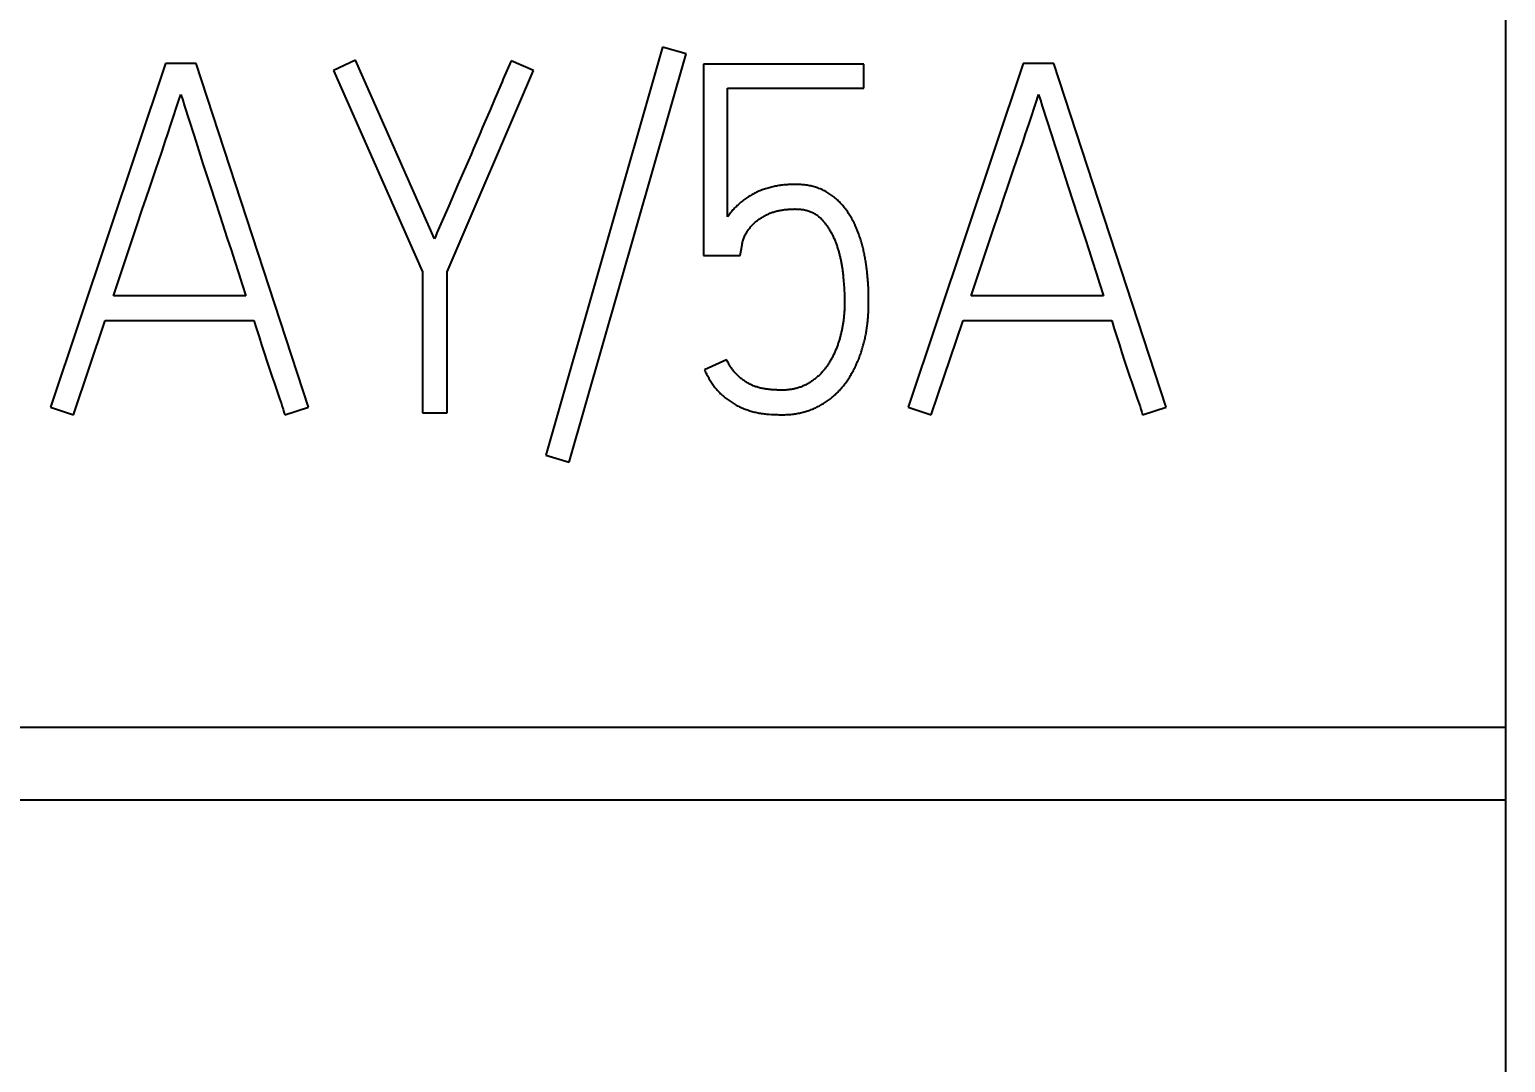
# Model space of a CAD drawing. Extents: x 0 to 420, y 0 to 297.
# Drawn here: x 139.52 to 146.31, y 165.96 to 170.71 of the extents above; entities that cross this region are included whole.
import ezdxf
from ezdxf.enums import TextEntityAlignment as Align

# ---------------------------------------------------------------- set-up
doc = ezdxf.new("R2010")
doc.units = 0
doc.header["$LTSCALE"] = 23.1
for name, color, linetype in [('10000_FRONT', 7, 'CONTINUOUS'), ('10100_DIM_FRONT', 7, 'CONTINUOUS'), ('10500_FRONT_LABELING', 7, 'CONTINUOUS')]:
    doc.layers.add(name, color=color, linetype=linetype)
doc.dimstyles.get("Standard").update_dxf_attribs({"dimtxt": 2.5, "dimasz": 2.5, "dimexe": 1.25, "dimexo": 0.625, "dimtad": 1, "dimcen": 2.5, "dimazin": 3, "dimtfac": 1, "dimtmove": 0, "dimatfit": 3})

# ---------------------------------------------------------------- blocks, each defined once
blk = doc.blocks.new('*D1')
at = {"layer": '10100_DIM_FRONT', "linetype": 'CONTINUOUS'}
for p, q in [((146.3081, 189.647), (146.3081, 124.8979)), ((102.8081, 149.198), (102.8081, 124.8979)), ((102.8081, 126.8979), (124.5581, 126.8979)), ((146.3081, 126.8979), (124.5581, 126.8979))]:
    blk.add_line(p, q, dxfattribs=at)
for points in [[(106.3081, 127.3979), (102.8081, 126.8979), (106.3081, 126.3979)], [(142.8081, 126.3979), (146.3081, 126.8979), (142.8081, 127.3979)]]:
    blk.add_solid(points, dxfattribs=at)
blk.add_text('43,5', height=3.5, dxfattribs=at).set_placement((120.5248, 127.7729), (130.2748, 127.7729), align=Align.FIT)

msp = doc.modelspace()

# ---------------------------------------------------------------- linework, layer by layer
at = {"layer": '10000_FRONT', "color": 7, "linetype": 'CONTINUOUS'}
for p, q in [((146.3081, 234.648), (146.3081, 144.648)), ((110.8081, 167.5005), (146.3081, 167.5005)), ((110.8081, 167.1675), (146.3081, 167.1675))]:
    msp.add_line(p, q, dxfattribs=at)
at = {"layer": '10500_FRONT_LABELING', "color": 7, "linetype": 'CONTINUOUS'}
for p, q in [((142.4341, 170.6256), (141.8964, 168.7505)), ((142.5425, 170.5946), (142.4341, 170.6256)), ((141.0225, 170.5657), (140.9207, 170.5191)), ((141.3853, 169.7446), (141.0225, 170.5657)), ((141.7371, 170.5635), (141.7016, 170.4801)), ((141.8411, 170.5191), (141.7371, 170.5635)), ((142.0048, 168.7194), (142.5425, 170.5946)), ((140.1486, 170.5502), (139.6198, 168.9724)), ((140.2902, 170.5502), (140.1486, 170.5502)), ((140.8057, 168.9724), (140.2902, 170.5502)), ((140.9207, 170.5191), (141.33, 169.5937)), ((141.4429, 169.5937), (141.8411, 170.5191)), ((142.6221, 170.548), (142.6221, 169.6692)), ((143.3589, 170.548), (142.6221, 170.548)), ((143.3589, 170.437), (143.3589, 170.548)), ((144.0912, 170.5502), (143.5624, 168.9724)), ((144.2328, 170.5502), (144.0912, 170.5502)), ((144.7483, 168.9724), (144.2328, 170.5502)), ((141.6898, 170.4523), (141.6601, 170.3828)), ((142.7328, 169.8467), (142.7328, 170.437)), ((142.7328, 170.437), (143.3589, 170.437)), ((140.2365, 170.3553), (140.2786, 170.2229)), ((141.6601, 170.3828), (141.6423, 170.3412)), ((144.1184, 170.2757), (144.1533, 170.3817)), ((144.1533, 170.3817), (144.162, 170.4081)), ((144.1791, 170.3553), (144.2212, 170.2229)), ((141.6423, 170.3412), (141.6065, 170.2579)), ((140.2786, 170.2229), (140.2955, 170.17)), ((141.5947, 170.2301), (141.577, 170.1884)), ((141.6065, 170.2579), (141.5947, 170.2301)), ((144.2212, 170.2229), (144.2381, 170.17)), ((140.1316, 170.1435), (140.1494, 170.1964)), ((140.2955, 170.17), (140.3211, 170.0906)), ((141.5652, 170.1606), (141.5532, 170.1328)), ((141.577, 170.1884), (141.5652, 170.1606)), ((144.0743, 170.1435), (144.092, 170.1964)), ((144.2381, 170.17), (144.2637, 170.0906)), ((140.3211, 170.0906), (140.3553, 169.9849)), ((141.5411, 170.1052), (141.5107, 170.036)), ((141.5532, 170.1328), (141.5411, 170.1052)), ((144.2637, 170.0906), (144.298, 169.9849)), ((141.5107, 170.036), (141.4925, 169.9945)), ((140.06, 169.9323), (140.0778, 169.9851)), ((140.3553, 169.9849), (140.3984, 169.8529)), ((141.4925, 169.9945), (141.4506, 169.8974)), ((144.0026, 169.9323), (144.0205, 169.9851)), ((144.298, 169.9849), (144.341, 169.8529)), ((140.0155, 169.8001), (140.0421, 169.8794)), ((140.0421, 169.8794), (140.06, 169.9323)), ((143.9582, 169.8001), (143.9848, 169.8794)), ((143.9848, 169.8794), (144.0026, 169.9323)), ((140.3984, 169.8529), (140.4329, 169.7472)), ((142.736, 169.8514), (142.7328, 169.8467)), ((144.341, 169.8529), (144.3756, 169.7472)), ((139.9801, 169.6944), (140.0155, 169.8001)), ((140.4329, 169.7472), (140.4501, 169.6944)), ((143.9228, 169.6944), (143.9582, 169.8001)), ((144.3756, 169.7472), (144.3928, 169.6944)), ((139.9448, 169.5886), (139.9801, 169.6944)), ((140.4501, 169.6944), (140.4672, 169.6415)), ((142.7903, 169.6692), (142.7991, 169.718)), ((143.8875, 169.5886), (143.9228, 169.6944)), ((144.3928, 169.6944), (144.4099, 169.6415)), ((140.4672, 169.6415), (140.4843, 169.5886)), ((142.6221, 169.6692), (142.7903, 169.6692)), ((144.4099, 169.6415), (144.4269, 169.5886)), ((139.9096, 169.4828), (139.9448, 169.5886)), ((140.4843, 169.5886), (140.5012, 169.5357)), ((140.5012, 169.5357), (140.5181, 169.4828)), ((141.33, 169.5937), (141.33, 168.9457)), ((141.4429, 168.9457), (141.4429, 169.5937)), ((143.2637, 169.5751), (143.2645, 169.5665)), ((143.2645, 169.5665), (143.2653, 169.5579)), ((143.2653, 169.5579), (143.266, 169.5493)), ((143.266, 169.5493), (143.2667, 169.5406)), ((143.2667, 169.5406), (143.2673, 169.532)), ((143.8523, 169.4828), (143.8875, 169.5886)), ((144.4269, 169.5886), (144.4438, 169.5357)), ((144.4438, 169.5357), (144.4607, 169.4828)), ((140.5181, 169.4828), (139.9096, 169.4828)), ((143.2673, 169.532), (143.2678, 169.5234)), ((143.2678, 169.5234), (143.2684, 169.5148)), ((143.2684, 169.5148), (143.2688, 169.5061)), ((143.2688, 169.5061), (143.2693, 169.4975)), ((143.2693, 169.4975), (143.2697, 169.4889)), ((143.381, 169.4672), (143.3809, 169.4784)), ((144.4607, 169.4828), (143.8523, 169.4828)), ((139.726, 168.9369), (139.872, 169.3696)), ((139.872, 169.3696), (140.5557, 169.3696)), ((140.5557, 169.3696), (140.5672, 169.3323)), ((140.5672, 169.3323), (140.5789, 169.2951)), ((143.6686, 168.9369), (143.8147, 169.3696)), ((143.8147, 169.3696), (144.4983, 169.3696)), ((144.4983, 169.3696), (144.5099, 169.3323)), ((144.5099, 169.3323), (144.5216, 169.2951)), ((140.5789, 169.2951), (140.5907, 169.2579)), ((144.5216, 169.2951), (144.5334, 169.2579)), ((140.5907, 169.2579), (140.6027, 169.2207)), ((140.6027, 169.2207), (140.6148, 169.1836)), ((144.5334, 169.2579), (144.5453, 169.2207)), ((144.5453, 169.2207), (144.5575, 169.1836)), ((140.6148, 169.1836), (140.6271, 169.1466)), ((140.6271, 169.1466), (140.6395, 169.1096)), ((142.7283, 169.1898), (142.6266, 169.1432)), ((144.5575, 169.1836), (144.5697, 169.1466)), ((144.5697, 169.1466), (144.5821, 169.1096)), ((140.6395, 169.1096), (140.6478, 169.0849)), ((144.5821, 169.1096), (144.5905, 169.0849)), ((139.6198, 168.9724), (139.726, 168.9369)), ((140.6973, 168.9369), (140.8057, 168.9724)), ((141.33, 168.9457), (141.4429, 168.9457)), ((142.9507, 168.9378), (142.962, 168.9373)), ((143.5624, 168.9724), (143.6686, 168.9369)), ((144.6399, 168.9369), (144.7483, 168.9724)), ((141.8964, 168.7505), (142.0048, 168.7194))]:
    msp.add_line(p, q, dxfattribs=at)
for points in [[(141.7016, 170.4801), (141.6957, 170.4662), (141.6898, 170.4523)], [(140.1758, 170.2757), (140.2106, 170.3817), (140.2194, 170.4081)], [(140.2194, 170.4081), (140.228, 170.3817), (140.2365, 170.3553)], [(144.162, 170.4081), (144.1706, 170.3817), (144.1791, 170.3553)], [(140.1494, 170.1964), (140.1582, 170.2228), (140.1758, 170.2757)], [(144.092, 170.1964), (144.1009, 170.2228), (144.1184, 170.2757)], [(140.0778, 169.9851), (140.1048, 170.0643), (140.1316, 170.1435)], [(144.0205, 169.9851), (144.0474, 170.0643), (144.0743, 170.1435)], [(143.3809, 169.4784), (143.3808, 169.484), (143.3807, 169.4896), (143.3806, 169.4952), (143.3804, 169.5008), (143.3802, 169.5065), (143.38, 169.5121), (143.3798, 169.5177), (143.3795, 169.5233), (143.3792, 169.5289), (143.3789, 169.5345), (143.3786, 169.54), (143.3782, 169.5456), (143.3778, 169.5512), (143.3774, 169.5568), (143.3769, 169.5624), (143.3764, 169.568), (143.3759, 169.5736), (143.3753, 169.5791), (143.3748, 169.5847), (143.3742, 169.5903), (143.3735, 169.5958), (143.3729, 169.6014), (143.3722, 169.607), (143.3715, 169.6125), (143.3707, 169.6181), (143.3699, 169.6236), (143.3691, 169.6292), (143.3683, 169.6347), (143.3674, 169.6403), (143.3665, 169.6458), (143.3655, 169.6514), (143.3645, 169.6569), (143.3635, 169.6624), (143.3624, 169.668), (143.3613, 169.6735), (143.3602, 169.679), (143.359, 169.6845), (143.3578, 169.6901), (143.3565, 169.6956), (143.3552, 169.7011), (143.3538, 169.7066), (143.3524, 169.7121), (143.351, 169.7175), (143.3495, 169.723), (143.3479, 169.7285), (143.3463, 169.7339), (143.3447, 169.7393), (143.343, 169.7447), (143.3413, 169.7501), (143.3395, 169.7554), (143.3377, 169.7608), (143.3358, 169.7661), (143.3338, 169.7714), (143.3318, 169.7766), (143.3298, 169.7819), (143.3277, 169.7871), (143.3255, 169.7923), (143.3233, 169.7975), (143.321, 169.8027), (143.3186, 169.8079), (143.3162, 169.813), (143.3138, 169.8181), (143.3112, 169.8231), (143.3086, 169.8282), (143.3059, 169.8332), (143.3032, 169.8382), (143.3004, 169.8431), (143.2976, 169.848), (143.2946, 169.8528), (143.2917, 169.8576), (143.2886, 169.8623), (143.2855, 169.867), (143.2824, 169.8716), (143.2791, 169.8762), (143.2758, 169.8807), (143.2724, 169.8852), (143.269, 169.8896), (143.2655, 169.894), (143.2619, 169.8983), (143.2582, 169.9025), (143.2545, 169.9067), (143.2506, 169.9108), (143.2467, 169.9149), (143.2427, 169.9189), (143.2386, 169.9228), (143.2344, 169.9266), (143.2301, 169.9304), (143.2258, 169.9341), (143.2213, 169.9377), (143.2168, 169.9412), (143.2123, 169.9445), (143.2077, 169.9478), (143.203, 169.951), (143.1982, 169.9541), (143.1934, 169.957), (143.1886, 169.9599), (143.1836, 169.9627), (143.1786, 169.9653), (143.1736, 169.9679), (143.1684, 169.9703), (143.1632, 169.9727), (143.158, 169.9749), (143.1527, 169.977), (143.1473, 169.979), (143.1419, 169.9808), (143.1365, 169.9825), (143.131, 169.9841), (143.1256, 169.9856), (143.1201, 169.987), (143.1146, 169.9882), (143.109, 169.9894), (143.1034, 169.9904), (143.0979, 169.9913), (143.0922, 169.9922), (143.0866, 169.9929), (143.081, 169.9935), (143.0753, 169.9941), (143.0696, 169.9945), (143.0639, 169.9948), (143.0582, 169.9951), (143.0525, 169.9953), (143.0469, 169.9954), (143.0412, 169.9954), (143.0355, 169.9953), (143.0299, 169.9952), (143.0242, 169.995), (143.0186, 169.9948), (143.013, 169.9944), (143.0074, 169.9941), (143.0017, 169.9936), (142.9961, 169.9931), (142.9905, 169.9926), (142.9849, 169.992), (142.9794, 169.9913), (142.9738, 169.9906), (142.9682, 169.9897), (142.9626, 169.9888), (142.9571, 169.9878), (142.9515, 169.9868), (142.946, 169.9856), (142.9405, 169.9844), (142.9349, 169.9831), (142.9294, 169.9817), (142.9239, 169.9803), (142.9184, 169.9787), (142.913, 169.9771), (142.9075, 169.9754), (142.9021, 169.9736), (142.8967, 169.9718), (142.8914, 169.9699), (142.8861, 169.9678), (142.8808, 169.9658), (142.8756, 169.9636), (142.8705, 169.9613), (142.8653, 169.9589), (142.8603, 169.9564), (142.8552, 169.9539), (142.8502, 169.9512), (142.8453, 169.9485), (142.8404, 169.9457), (142.8356, 169.9428), (142.8307, 169.9398), (142.8259, 169.9367), (142.8212, 169.9336), (142.8165, 169.9303), (142.8118, 169.927), (142.8073, 169.9237), (142.8027, 169.9202), (142.7983, 169.9167), (142.7939, 169.9131), (142.7896, 169.9094), (142.7853, 169.9057), (142.7811, 169.9019), (142.777, 169.8981), (142.773, 169.8941), (142.769, 169.8901), (142.765, 169.8861), (142.7612, 169.882), (142.7574, 169.8778), (142.7537, 169.8736), (142.75, 169.8693), (142.7464, 169.8649), (142.7429, 169.8605), (142.7394, 169.856), (142.736, 169.8514)], [(141.4506, 169.8974), (141.4326, 169.8559), (141.4266, 169.842), (141.4205, 169.8282), (141.4086, 169.8004)], [(142.7991, 169.718), (142.7997, 169.7224), (142.8006, 169.7267), (142.8018, 169.731), (142.803, 169.7352), (142.8043, 169.7394), (142.8057, 169.7436), (142.8071, 169.7478), (142.8086, 169.7519), (142.8103, 169.756), (142.8121, 169.76), (142.8139, 169.764), (142.8159, 169.7679), (142.8181, 169.7717), (142.8203, 169.7754), (142.8227, 169.7791), (142.8251, 169.7827), (142.8277, 169.7862), (142.8303, 169.7898), (142.8329, 169.7932), (142.8357, 169.7967), (142.8385, 169.8), (142.8413, 169.8034), (142.8443, 169.8066), (142.8473, 169.8098), (142.8503, 169.8129), (142.8534, 169.816), (142.8566, 169.8189), (142.8599, 169.8218), (142.8632, 169.8246), (142.8666, 169.8274), (142.8701, 169.83), (142.8736, 169.8326), (142.8772, 169.8352), (142.8808, 169.8376), (142.8845, 169.84), (142.8882, 169.8424), (142.8919, 169.8447), (142.8957, 169.8469), (142.8994, 169.8491), (142.9033, 169.8512), (142.9071, 169.8532), (142.911, 169.8552), (142.9149, 169.8571), (142.9188, 169.859), (142.9227, 169.8607), (142.9267, 169.8624), (142.9308, 169.8641), (142.9348, 169.8656), (142.9389, 169.8671), (142.9431, 169.8685), (142.9473, 169.8698), (142.9515, 169.871), (142.9557, 169.8722), (142.96, 169.8733), (142.9643, 169.8742), (142.9686, 169.8752), (142.9729, 169.876), (142.9772, 169.8768), (142.9815, 169.8775), (142.9858, 169.8781), (142.9901, 169.8787), (142.9944, 169.8793), (142.9988, 169.8798), (143.0031, 169.8803), (143.0074, 169.8807), (143.0117, 169.881), (143.0161, 169.8814), (143.0204, 169.8817), (143.0248, 169.8819), (143.0291, 169.8821), (143.0335, 169.8822), (143.0378, 169.8822), (143.0422, 169.8823), (143.0465, 169.8822), (143.0509, 169.8821), (143.0553, 169.882), (143.0597, 169.8817), (143.0641, 169.8814), (143.0684, 169.881), (143.0728, 169.8805), (143.0772, 169.88), (143.0815, 169.8793), (143.0858, 169.8785), (143.0901, 169.8776), (143.0944, 169.8766), (143.0986, 169.8755), (143.1028, 169.8742), (143.1069, 169.8729), (143.1111, 169.8714), (143.1151, 169.8698), (143.1192, 169.868), (143.1232, 169.8661), (143.1271, 169.8641), (143.131, 169.862), (143.1347, 169.8597), (143.1384, 169.8574), (143.142, 169.8549), (143.1455, 169.8523), (143.1489, 169.8496), (143.1523, 169.8469), (143.1556, 169.844), (143.1588, 169.841), (143.162, 169.8379), (143.165, 169.8348), (143.1681, 169.8316), (143.171, 169.8284), (143.1739, 169.8251), (143.1767, 169.8217), (143.1794, 169.8183), (143.1821, 169.8148), (143.1847, 169.8114), (143.1872, 169.8078), (143.1897, 169.8043), (143.1922, 169.8007), (143.1946, 169.7971), (143.197, 169.7934), (143.1993, 169.7897), (143.2016, 169.786), (143.2038, 169.7822), (143.206, 169.7785), (143.2081, 169.7747), (143.2102, 169.7708), (143.2123, 169.7669), (143.2143, 169.763), (143.2162, 169.7591), (143.2181, 169.7552), (143.2199, 169.7512), (143.2217, 169.7472), (143.2234, 169.7432), (143.2251, 169.7392), (143.2267, 169.7352), (143.2283, 169.7312), (143.2298, 169.7271), (143.2313, 169.723), (143.2328, 169.719), (143.2342, 169.7149), (143.2356, 169.7108), (143.2369, 169.7067), (143.2382, 169.7025), (143.2395, 169.6984), (143.2408, 169.6943), (143.242, 169.6901), (143.2432, 169.6859), (143.2443, 169.6818), (143.2454, 169.6776), (143.2465, 169.6734), (143.2476, 169.6692), (143.2487, 169.665), (143.2497, 169.6608), (143.2507, 169.6565), (143.2516, 169.6523), (143.2526, 169.6481), (143.2535, 169.6438), (143.2543, 169.6395), (143.2552, 169.6353), (143.256, 169.631), (143.2568, 169.6267), (143.2575, 169.6224), (143.2582, 169.6181), (143.2589, 169.6138), (143.2595, 169.6095), (143.2602, 169.6052), (143.2607, 169.6009), (143.2613, 169.5966), (143.2618, 169.5923), (143.2623, 169.588), (143.2628, 169.5837), (143.2633, 169.5794), (143.2637, 169.5751)], [(141.4086, 169.8004), (141.4026, 169.7865), (141.3968, 169.7726), (141.391, 169.7586), (141.3853, 169.7446)], [(143.2697, 169.4889), (143.27, 169.4803), (143.2701, 169.4759), (143.2702, 169.4716), (143.2703, 169.4673), (143.2703, 169.463), (143.2704, 169.4587), (143.2704, 169.4544), (143.2704, 169.45), (143.2703, 169.4457)], [(143.3793, 169.3996), (143.3797, 169.4052), (143.3799, 169.4108), (143.3802, 169.4165), (143.3804, 169.4221), (143.3806, 169.4277), (143.3807, 169.4334), (143.3808, 169.439), (143.3809, 169.4447), (143.381, 169.4503), (143.381, 169.4559), (143.381, 169.4672)], [(143.2703, 169.4457), (143.2703, 169.4414), (143.2702, 169.4371), (143.27, 169.4327), (143.2699, 169.4284), (143.2697, 169.4241), (143.2695, 169.4198), (143.2693, 169.4154), (143.269, 169.4111), (143.2687, 169.4068), (143.2684, 169.4025), (143.268, 169.3981), (143.2676, 169.3938), (143.2672, 169.3895), (143.2668, 169.3851), (143.2663, 169.3808), (143.2658, 169.3764), (143.2652, 169.3721), (143.2647, 169.3678), (143.2641, 169.3635), (143.2634, 169.3591), (143.2627, 169.3548), (143.262, 169.3505), (143.2613, 169.3462), (143.2606, 169.3419), (143.2598, 169.3376), (143.2589, 169.3334), (143.2581, 169.3291), (143.2572, 169.3248), (143.2563, 169.3206), (143.2553, 169.3163), (143.2544, 169.3121), (143.2534, 169.3079), (143.2523, 169.3037), (143.2512, 169.2995), (143.2501, 169.2953), (143.249, 169.2911), (143.2478, 169.2869), (143.2466, 169.2827), (143.2454, 169.2786), (143.2441, 169.2744), (143.2428, 169.2703), (143.2414, 169.2661), (143.24, 169.262), (143.2386, 169.2579), (143.2371, 169.2538), (143.2356, 169.2497), (143.2341, 169.2456), (143.2325, 169.2415), (143.2309, 169.2375), (143.2292, 169.2334), (143.2275, 169.2294), (143.2258, 169.2254), (143.224, 169.2214), (143.2221, 169.2174), (143.2203, 169.2135), (143.2184, 169.2095), (143.2165, 169.2056), (143.2145, 169.2018), (143.2125, 169.1979), (143.2104, 169.1941), (143.2083, 169.1903), (143.2061, 169.1865), (143.204, 169.1827), (143.2017, 169.179), (143.1994, 169.1753), (143.1971, 169.1717), (143.1947, 169.168), (143.1923, 169.1644), (143.1898, 169.1608), (143.1873, 169.1573), (143.1847, 169.1538), (143.1821, 169.1503), (143.1794, 169.1469), (143.1766, 169.1435), (143.1738, 169.1401), (143.171, 169.1367), (143.168, 169.1335), (143.1651, 169.1302), (143.1621, 169.127), (143.159, 169.1239), (143.1559, 169.1208), (143.1528, 169.1178), (143.1496, 169.1148), (143.1463, 169.1119), (143.1431, 169.109), (143.1397, 169.1062), (143.1364, 169.1035), (143.133, 169.1008), (143.1295, 169.0981), (143.126, 169.0955), (143.1225, 169.093), (143.1189, 169.0905), (143.1152, 169.088), (143.1115, 169.0857), (143.1078, 169.0833), (143.104, 169.0811), (143.1002, 169.0789), (143.0963, 169.0768), (143.0925, 169.0748), (143.0885, 169.0728), (143.0846, 169.071), (143.0806, 169.0692), (143.0766, 169.0675), (143.0726, 169.0658), (143.0686, 169.0643), (143.0645, 169.0628), (143.0604, 169.0614), (143.0563, 169.0601), (143.0521, 169.0589), (143.0479, 169.0578), (143.0437, 169.0567), (143.0395, 169.0558), (143.0352, 169.0549), (143.0309, 169.054), (143.0265, 169.0533), (143.0222, 169.0527), (143.0178, 169.0521), (143.0135, 169.0516), (143.0091, 169.0512), (143.0047, 169.0508), (143.0003, 169.0505), (142.996, 169.0503), (142.9916, 169.0502), (142.9873, 169.0501), (142.9829, 169.05), (142.9785, 169.05), (142.9742, 169.0501), (142.9698, 169.0502), (142.9655, 169.0503), (142.9611, 169.0505), (142.9568, 169.0507), (142.9524, 169.0509), (142.9481, 169.0511), (142.9438, 169.0514), (142.9394, 169.0517), (142.9351, 169.052), (142.9307, 169.0524), (142.9264, 169.0528), (142.922, 169.0532), (142.9177, 169.0536), (142.9134, 169.0542), (142.909, 169.0547), (142.9047, 169.0553), (142.9004, 169.056), (142.896, 169.0568), (142.8917, 169.0576), (142.8874, 169.0585), (142.8832, 169.0595), (142.8789, 169.0606), (142.8747, 169.0618), (142.8706, 169.063), (142.8664, 169.0644), (142.8623, 169.0658), (142.8582, 169.0673), (142.8542, 169.0688), (142.8502, 169.0704), (142.8462, 169.0722), (142.8422, 169.074), (142.8383, 169.0758), (142.8344, 169.0778), (142.8305, 169.0798), (142.8267, 169.0819), (142.8228, 169.0841), (142.8191, 169.0863), (142.8154, 169.0886), (142.8117, 169.091), (142.8081, 169.0935), (142.8045, 169.096), (142.801, 169.0985), (142.7975, 169.1011), (142.7941, 169.1038), (142.7907, 169.1065), (142.7874, 169.1093), (142.7841, 169.1122), (142.7809, 169.1151), (142.7777, 169.1181), (142.7746, 169.1211), (142.7716, 169.1242), (142.7686, 169.1275), (142.7657, 169.1307), (142.7628, 169.1341), (142.76, 169.1375), (142.7573, 169.141), (142.7547, 169.1445), (142.7522, 169.1481), (142.7497, 169.1517), (142.7473, 169.1553), (142.745, 169.159), (142.7427, 169.1628), (142.7405, 169.1666), (142.7384, 169.1704), (142.7363, 169.1742), (142.7342, 169.1781), (142.7322, 169.182), (142.7302, 169.1859), (142.7283, 169.1898)], [(142.962, 168.9373), (142.9676, 168.9371), (142.9732, 168.937), (142.9788, 168.9369), (142.9844, 168.9369), (142.99, 168.9369), (142.9956, 168.937), (143.0013, 168.9372), (143.0069, 168.9375), (143.0125, 168.9378), (143.0181, 168.9382), (143.0237, 168.9387), (143.0292, 168.9393), (143.0348, 168.94), (143.0404, 168.9407), (143.046, 168.9416), (143.0516, 168.9425), (143.0572, 168.9435), (143.0628, 168.9446), (143.0683, 168.9458), (143.0739, 168.9471), (143.0794, 168.9485), (143.0849, 168.9499), (143.0903, 168.9515), (143.0957, 168.9531), (143.1011, 168.9548), (143.1064, 168.9567), (143.1117, 168.9585), (143.117, 168.9605), (143.1222, 168.9626), (143.1274, 168.9647), (143.1326, 168.9669), (143.1377, 168.9693), (143.1428, 168.9717), (143.1479, 168.9741), (143.1529, 168.9767), (143.1579, 168.9794), (143.1629, 168.9821), (143.1678, 168.985), (143.1727, 168.9879), (143.1775, 168.9909), (143.1823, 168.994), (143.187, 168.9971), (143.1917, 169.0003), (143.1962, 169.0036), (143.2008, 169.007), (143.2052, 169.0104), (143.2096, 169.014), (143.214, 169.0175), (143.2183, 169.0212), (143.2225, 169.0249), (143.2266, 169.0287), (143.2307, 169.0325), (143.2348, 169.0365), (143.2388, 169.0404), (143.2427, 169.0445), (143.2466, 169.0486), (143.2504, 169.0528), (143.2541, 169.057), (143.2578, 169.0614), (143.2615, 169.0657), (143.265, 169.0701), (143.2685, 169.0746), (143.272, 169.0791), (143.2753, 169.0836), (143.2786, 169.0882), (143.2819, 169.0928), (143.2851, 169.0975), (143.2882, 169.1021), (143.2912, 169.1069), (143.2942, 169.1116), (143.2971, 169.1164), (143.3, 169.1212), (143.3028, 169.1261), (143.3056, 169.131), (143.3083, 169.1359), (143.3109, 169.1408), (143.3135, 169.1458), (143.3161, 169.1508), (143.3185, 169.1559), (143.321, 169.1609), (143.3234, 169.166), (143.3257, 169.1712), (143.328, 169.1763), (143.3302, 169.1815), (143.3324, 169.1867), (143.3345, 169.1919), (143.3366, 169.1972), (143.3387, 169.2025), (143.3407, 169.2078), (143.3426, 169.2131), (143.3445, 169.2184), (143.3463, 169.2238), (143.3481, 169.2291), (143.3498, 169.2344), (143.3515, 169.2398), (143.3531, 169.2452), (143.3547, 169.2506), (143.3562, 169.256), (143.3577, 169.2614), (143.3591, 169.2668), (143.3605, 169.2722), (143.3618, 169.2776), (143.3631, 169.2831), (143.3643, 169.2885), (143.3655, 169.294), (143.3666, 169.2995), (143.3677, 169.305), (143.3688, 169.3104), (143.3698, 169.316), (143.3707, 169.3215), (143.3716, 169.327), (143.3725, 169.3325), (143.3733, 169.3381), (143.374, 169.3436), (143.3748, 169.3492), (143.3754, 169.3547), (143.3761, 169.3603), (143.3767, 169.3659), (143.3772, 169.3715), (143.3777, 169.3771), (143.3782, 169.3827), (143.3786, 169.3883), (143.379, 169.3939), (143.3793, 169.3996)], [(142.6266, 169.1432), (142.6289, 169.1382), (142.6313, 169.1332), (142.6338, 169.1282), (142.6363, 169.1232), (142.6388, 169.1183), (142.6415, 169.1134), (142.6441, 169.1085), (142.6468, 169.1037), (142.6496, 169.0989), (142.6525, 169.0942), (142.6554, 169.0895), (142.6584, 169.0849), (142.6615, 169.0803), (142.6646, 169.0757), (142.6678, 169.0712), (142.6711, 169.0668), (142.6745, 169.0624), (142.6779, 169.0581), (142.6815, 169.0539), (142.6851, 169.0497), (142.6889, 169.0455), (142.6927, 169.0415), (142.6967, 169.0375), (142.7007, 169.0335), (142.7048, 169.0297), (142.7089, 169.0259), (142.7131, 169.0222), (142.7174, 169.0186), (142.7217, 169.0151), (142.7261, 169.0116), (142.7305, 169.0083), (142.735, 169.005), (142.7395, 169.0017), (142.7441, 168.9986), (142.7487, 168.9955), (142.7534, 168.9925), (142.7581, 168.9895), (142.7628, 168.9866), (142.7676, 168.9838), (142.7725, 168.9811), (142.7774, 168.9785), (142.7823, 168.9759), (142.7873, 168.9734), (142.7924, 168.9711), (142.7976, 168.9688), (142.8028, 168.9666), (142.808, 168.9645), (142.8132, 168.9625), (142.8185, 168.9606), (142.8238, 168.9587), (142.8292, 168.957), (142.8345, 168.9553), (142.8399, 168.9537), (142.8452, 168.9522), (142.8506, 168.9507), (142.856, 168.9493), (142.8615, 168.948), (142.8669, 168.9468), (142.8724, 168.9456), (142.8779, 168.9446), (142.8834, 168.9436), (142.889, 168.9428), (142.8945, 168.942), (142.9001, 168.9414), (142.9057, 168.9408), (142.9114, 168.9402), (142.917, 168.9398), (142.9226, 168.9394), (142.9339, 168.9387)], [(140.6478, 169.0849), (140.6733, 169.0111), (140.6774, 168.9988), (140.6815, 168.9865), (140.6855, 168.9741), (140.6895, 168.9617), (140.6934, 168.9493), (140.6973, 168.9369)], [(144.5905, 169.0849), (144.6159, 169.0111), (144.6201, 168.9988), (144.6242, 168.9865), (144.6282, 168.9741), (144.6321, 168.9617), (144.636, 168.9493), (144.6399, 168.9369)], [(142.9339, 168.9387), (142.9395, 168.9384), (142.9507, 168.9378)]]:
    msp.add_lwpolyline(points, dxfattribs=at)

# ---------------------------------------------------------------- dimensions: what is measured, and where the dimension line sits
at = {"layer": '10100_DIM_FRONT', "linetype": 'CONTINUOUS'}
dim = msp.add_linear_dim(base=(146.3081, 126.8979), p1=(102.8081, 149.198), p2=(146.3081, 189.647), dimstyle='Standard', dxfattribs=at)
dim.commit()
dim.dimension.update_dxf_attribs({"geometry": '*D1', "text_midpoint": (125.3998, 129.5229), "dimtype": 128})

doc.saveas('drawing.dxf')
